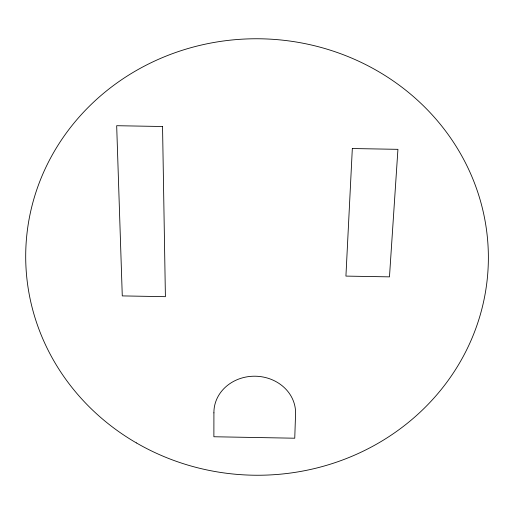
<?xml version="1.0" encoding="UTF-8"?>
<svg xmlns="http://www.w3.org/2000/svg" width="514" height="514" viewBox="0 0 514 514"><rect width="100%" height="100%" fill="white"/><g stroke="black" fill="none" stroke-linecap="round" stroke-linejoin="round"><path stroke-width="0.77" d="M213.914 412.845L213.882 436.752L294.753 438.211L295.55 414.316A40.837 36.43 1.2 0 0 255.381 376.216A40.837 36.43 1.2 0 0 213.914 412.845M352.328 148.533L345.922 276.095L389.471 276.866L397.932 149.336L352.328 148.533M162.546 126.508L116.678 125.705L122.274 295.903L165.405 296.674L162.546 126.508M136.371 442.907A231.345 218.238 1.3 0 0 488.3 263.052A231.345 218.238 1.3 0 0 146.426 65.047A231.345 218.238 1.3 0 0 136.371 442.907"/></g></svg>
